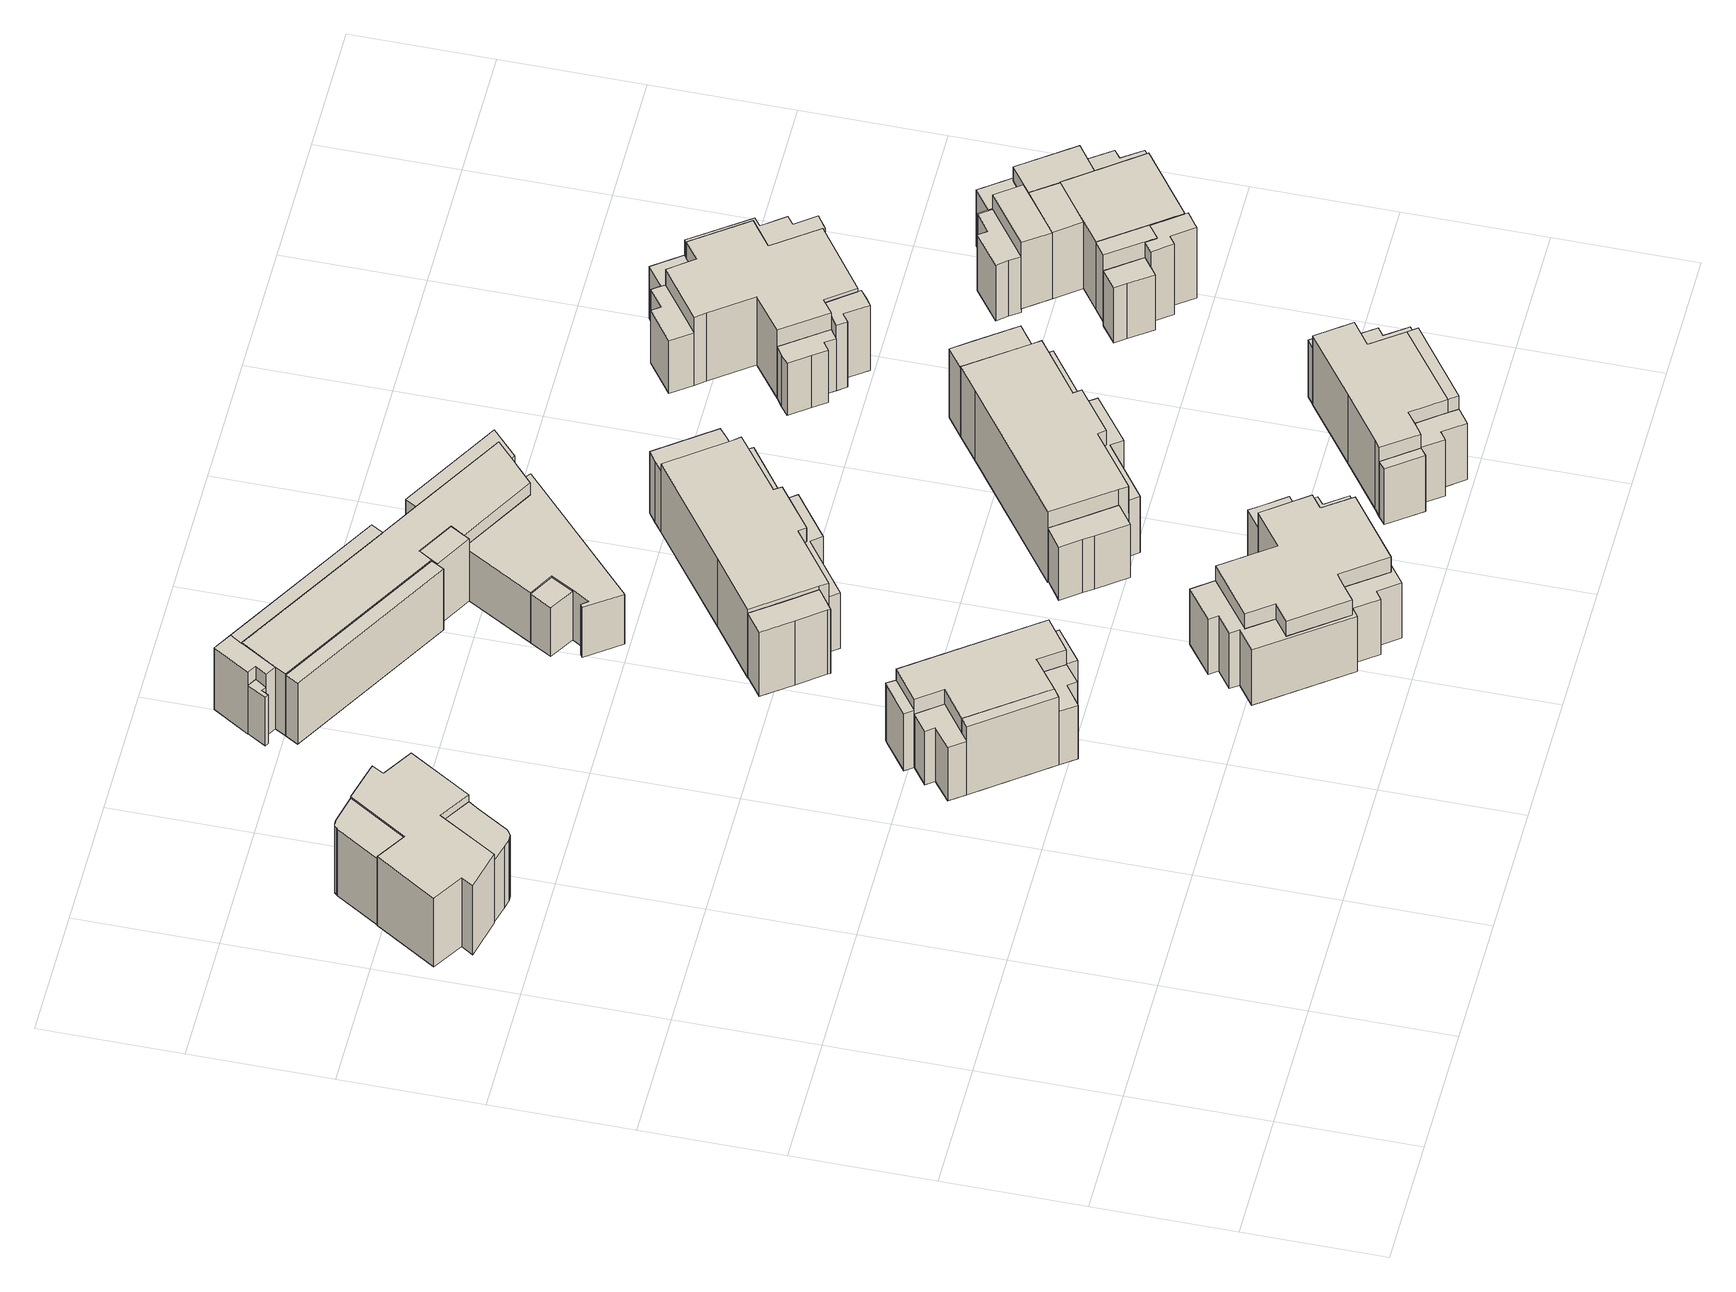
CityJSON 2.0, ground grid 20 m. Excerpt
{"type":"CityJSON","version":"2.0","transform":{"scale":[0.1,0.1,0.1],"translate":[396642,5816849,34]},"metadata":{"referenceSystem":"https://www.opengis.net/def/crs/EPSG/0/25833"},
"CityObjects":{
"building1":{"type":"Building","attributes":{"Gemeindeschluessel":"11000002","function":"31001_1010"},"address":[{"country":"Germany","locality":"Berlin","thoroughfareNumber":"32C","thoroughfareName":"Alt-Stralau"}],"children":["building1-1","building1-2","building1-3"]},
"building1-1":{"type":"BuildingPart","attributes":{"BezugspunktDach":"2200","measuredHeight":13.03,"storeysAboveGround":4},"parents":["building1"],"geometry":[{"type":"MultiSurface","lod":"1","boundaries":[[[0,1,2,3,4,5,6,7,8,9,10,11]],[[12,13,14,15,16,17,18,19,20,21,22,23]],[[12,23,11,10]],[[24,25,26,10,9]],[[13,12,27,28,29]],[[14,13,30,28,31,32,24,9,8]],[[15,14,8,7]],[[16,15,7,6]],[[17,16,6,5]],[[18,17,5,4]],[[33,34,4,3]],[[19,18,35,36]],[[37,33,36,38,20,19,3,2]],[[21,20,2,1]],[[22,21,1,0]],[[23,22,0,11]],[[29,28,27,26,25,24]],[[24,32,31,28,30]],[[36,35,34,33]],[[38,36,33,37]]]}]},
"building1-2":{"type":"BuildingPart","attributes":{"BezugspunktDach":"2200","measuredHeight":12.73,"storeysAboveGround":4},"parents":["building1"],"geometry":[{"type":"MultiSurface","lod":"1","boundaries":[[[24,32,39,40,41,42,43,44,25]],[[45,46,47,48,49,50,31,28,27]],[[45,27,25,44]],[[46,45,44,43]],[[47,46,43,42]],[[48,47,42,41]],[[49,48,41,40]],[[50,49,40,39]],[[31,50,39,32]],[[31,32,24,28]],[[26,27,28,24,25]]]}]},
"building1-3":{"type":"BuildingPart","attributes":{"BezugspunktDach":"2200","measuredHeight":11.68,"storeysAboveGround":4},"parents":["building1"],"geometry":[{"type":"MultiSurface","lod":"1","boundaries":[[[51,52,53,54,55,56,57,58,34,33,37]],[[36,35,59,60,61,62,63,64,65,66,38]],[[59,35,34,58]],[[60,59,58,57]],[[61,60,57,56]],[[62,61,56,55]],[[63,62,55,54]],[[64,63,54,53]],[[65,64,53,52]],[[66,65,52,51]],[[38,66,51,37]],[[36,38,67,37,33,68]],[[36,33,34,35]]]}]},
"building2":{"type":"Building","attributes":{"Gemeindeschluessel":"11000002","function":"31001_1010"},"address":[{"country":"Germany","locality":"Berlin","thoroughfareNumber":"49","thoroughfareName":"Tunnelstraße"}],"children":["building2-1","building2-2","building2-3","building2-4","building2-5","building2-6"]},
"building2-1":{"type":"BuildingPart","attributes":{"BezugspunktDach":"2200","measuredHeight":12.92,"storeysAboveGround":4},"parents":["building2"],"geometry":[{"type":"MultiSurface","lod":"1","boundaries":[[[69,70,71,72,73,74,75,76]],[[77,78,79,80,81,82,83,84]],[[85,86,76,75]],[[87,85,75,74]],[[88,89,90,74,73]],[[80,79,73,72]],[[91,92,72,71]],[[93,94,71,70]],[[95,93,70,69]],[[82,93,82,83]],[[69,83,84,83,69,76]],[[77,84,86,85]],[[78,77,85,87]],[[79,78,90,89,88]],[[81,80,92,91]],[[82,81,94,93]],[[83,82,93,95]]]}]},
"building2-2":{"type":"BuildingPart","attributes":{"BezugspunktDach":"2200","measuredHeight":10.8,"storeysAboveGround":4},"parents":["building2"],"geometry":[{"type":"Solid","lod":"1","boundaries":[[[[89,88,96,97,98]],[[99,100,79,78,101]],[[99,101,98,97]],[[100,99,97,96]],[[79,100,96,88]],[[101,78,89,98]],[[78,79,88,89]]]]}]},
"building2-3":{"type":"BuildingPart","attributes":{"BezugspunktDach":"2200","measuredHeight":10.66,"storeysAboveGround":4},"parents":["building2"],"geometry":[{"type":"MultiSurface","lod":"1","boundaries":[[[102,103,92,91]],[[104,105,106,107]],[[104,107,108,81,80]],[[105,104,92,103]],[[106,105,103,102]],[[107,106,102,91]],[[80,81,108,91,92]]]}]},
"building2-4":{"type":"BuildingPart","attributes":{"BezugspunktDach":"2200","measuredHeight":12.85,"storeysAboveGround":4},"parents":["building2"],"geometry":[{"type":"MultiSurface","lod":"1","boundaries":[[[109,69,76,110]],[[84,83,111,112]],[[84,86,113,112,110,76]],[[114,95,69,109]],[[112,111,109,110]],[[112,113,86,84,115]],[[83,84,116,76,69]],[[117,111,83,95,114]]]}]},
"building2-5":{"type":"BuildingPart","attributes":{"BezugspunktDach":"2200","measuredHeight":10.18,"storeysAboveGround":4},"parents":["building2"],"geometry":[{"type":"Solid","lod":"1","boundaries":[[[[113,86,85,87,118,119,120]],[[121,122,78,77,84,112,123]],[[121,123,120,119]],[[122,121,119,118]],[[78,122,118,87]],[[123,112,113,120]],[[77,78,87,85]],[[84,77,85,86]],[[112,84,86,113]]]]}]},
"building2-6":{"type":"BuildingPart","attributes":{"BezugspunktDach":"2200","measuredHeight":10.18,"storeysAboveGround":4},"parents":["building2"],"geometry":[{"type":"MultiSurface","lod":"1","boundaries":[[[124,125,126,94,93,95,114]],[[83,82,81,127,128,129,111]],[[127,81,94,126]],[[128,127,126,125]],[[129,128,125,124]],[[111,129,124,114]],[[83,111,114,95]],[[82,83,95,93]],[[82,130,93,94,81]]]}]},
"building3":{"type":"Building","attributes":{"Gemeindeschluessel":"11000002","function":"31001_1010"},"address":[{"country":"Germany","locality":"Berlin","thoroughfareNumber":"48","thoroughfareName":"Tunnelstraße"}],"children":["building3-1","building3-2"]},
"building3-1":{"type":"BuildingPart","attributes":{"BezugspunktDach":"2200","measuredHeight":13.26,"storeysAboveGround":4},"parents":["building3"],"geometry":[{"type":"MultiSurface","lod":"1","boundaries":[[[131,132,133,134,135,136,137,138,139,140,141,142,143]],[[144,145,146,147,148,149,150,151,152,153,154,155,156]],[[157,158,156,143,142]],[[145,159,157,144,142,141]],[[160,159,141,140]],[[147,146,140,139]],[[148,147,139,138]],[[161,162,148,138,137]],[[150,163,161,137,136]],[[151,164,163,150,136,135]],[[165,164,151,135,134]],[[166,165,134,133]],[[154,167,166,133,132]],[[168,167,132,131]],[[158,168,131,143]],[[169,144,156,158,157]],[[144,157,159,145]],[[146,145,159,160]],[[149,148,162,161]],[[149,170,161,163,150]],[[150,163,164,151]],[[171,152,151,164,165]],[[153,152,165,166]],[[153,166,167,154]],[[155,154,167,168]],[[156,155,168,158]]]}]},
"building3-2":{"type":"BuildingPart","attributes":{"BezugspunktDach":"2200","measuredHeight":10.54,"storeysAboveGround":4},"parents":["building3"],"geometry":[{"type":"MultiSurface","lod":"1","boundaries":[[[172,173,174,175,176,177,178,179,180,181,182,183,162,161,163,164,165,166,167,168,158,157,159,160,184,185,186,187,188,189]],[[190,191,192,193,194,195,196,197,198,199,200,201,202,203,204,205,206,207,208,209,210,211,212,213,214,215,216,217,218,219]],[[190,219,189,188]],[[191,190,188,187]],[[192,191,187,186]],[[193,192,186,185]],[[194,193,185,184]],[[195,194,184,160]],[[196,195,220,146,145,159]],[[197,196,145,144]],[[198,197,144,156,221]],[[199,198,158,156,155]],[[200,199,155,154]],[[201,200,154,153,166]],[[202,201,153,152]],[[203,202,152,151,164]],[[204,203,151,150,163]],[[205,204,163,150,149]],[[206,205,161,149,148]],[[207,206,162,183]],[[208,207,183,182]],[[209,208,182,181]],[[210,209,181,180]],[[211,210,180,179]],[[212,211,179,178]],[[213,212,178,177]],[[214,213,177,176]],[[215,214,176,175]],[[216,215,175,174]],[[217,216,174,173]],[[218,217,173,172]],[[219,218,172,189]],[[160,159,145,146,220]],[[144,145,222,159,157]],[[221,156,144,157,158]],[[155,156,158,168]],[[154,155,168,167]],[[167,166,153,154]],[[152,153,166,165]],[[223,165,164,151,152]],[[224,164,163,150,151]],[[149,150,163,161]],[[148,149,161,162]]]}]},
"building4":{"type":"Building","attributes":{"Gemeindeschluessel":"11000002","function":"31001_3060"},"address":[{"country":"Germany","locality":"Berlin","thoroughfareNumber":"32B","thoroughfareName":"Alt-Stralau"}],"children":["building4-1","building4-2","building4-3","building4-4","building4-5","building4-6","building4-7","building4-8"]},
"building4-1":{"type":"BuildingPart","attributes":{"BezugspunktDach":"2200","measuredHeight":9.21,"storeysAboveGround":4},"parents":["building4"],"geometry":[{"type":"MultiSurface","lod":"1","boundaries":[[[225,226,227,228]],[[229,230,231,232]],[[229,232,228,227]],[[232,231,225,228]],[[233,230,229,227,226]],[[230,226,225,231]]]}]},
"building4-2":{"type":"BuildingPart","attributes":{"BezugspunktDach":"2200","measuredHeight":11.61,"storeysAboveGround":4},"parents":["building4"],"geometry":[{"type":"MultiSurface","lod":"1","boundaries":[[[234,235,236,237,238,239]],[[240,241,242,243,244,245]],[[240,245,239,238]],[[241,240,238,237]],[[242,241,237,236]],[[243,242,236,235]],[[243,235,243,244]],[[244,243,235,234,246]],[[245,244,234,239]]]}]},
"building4-3":{"type":"BuildingPart","attributes":{"BezugspunktDach":"2200","measuredHeight":11.56,"storeysAboveGround":4},"parents":["building4"],"geometry":[{"type":"Solid","lod":"1","boundaries":[[[[247,248,249,250,251]],[[252,253,254,255,256]],[[252,256,251,250]],[[254,253,249,248]],[[255,254,248,247]],[[256,255,247,251]],[[253,252,250,249]]]]}]},
"building4-4":{"type":"BuildingPart","attributes":{"BezugspunktDach":"2200","measuredHeight":11.71,"storeysAboveGround":4},"parents":["building4"],"geometry":[{"type":"Solid","lod":"1","boundaries":[[[[257,258,259,260]],[[261,262,263,264]],[[262,261,259,258]],[[263,262,258,257]],[[261,264,260,259]],[[264,263,257,260]]]]}]},
"building4-5":{"type":"BuildingPart","attributes":{"BezugspunktDach":"2200","measuredHeight":11.71,"storeysAboveGround":4},"parents":["building4"],"geometry":[{"type":"MultiSurface","lod":"1","boundaries":[[[265,266,267,260,259,268,269]],[[270,261,264,271,272,273,274]],[[270,274,269,268]],[[261,270,268,259]],[[272,271,267,266]],[[275,276,266,265]],[[273,272,277,278]],[[279,275,265,269]],[[274,273,278,280]],[[264,261,259,260]],[[271,264,260,267]],[[278,277,276,275]],[[280,278,275,279]]]}]},
"building4-6":{"type":"BuildingPart","attributes":{"BezugspunktDach":"2200","measuredHeight":9.54,"storeysAboveGround":4},"parents":["building4"],"geometry":[{"type":"MultiSurface","lod":"1","boundaries":[[[281,282,283,284,285,286,287,288,289,290,291,292]],[[293,294,231,230,229,295,296,297,298,299,300,301]],[[293,301,292,291]],[[294,293,291,290]],[[231,294,290,289]],[[230,231,225,289,288],[231,230,226,225]],[[227,226,288,287]],[[295,229,287,286]],[[296,295,286,285]],[[298,297,284,297,298,283]],[[299,298,283,282]],[[300,299,282,281]],[[301,300,281,292]],[[226,230,231,225]],[[229,230,226,227]],[[297,296,285,284]]]}]},
"building4-7":{"type":"BuildingPart","attributes":{"BezugspunktDach":"2200","measuredHeight":11.86,"storeysAboveGround":4},"parents":["building4"],"geometry":[{"type":"MultiSurface","lod":"1","boundaries":[[[302,303,304,305,306,307,308,309,310,311,312,313,314]],[[271,264,263,245,244,243,298,297,296,315,316,253,252]],[[271,252,314,313]],[[264,271,264,260,267,313,312]],[[257,260,312,311]],[[245,263,311,310]],[[234,239,310,309]],[[235,234,309,308]],[[298,243,308,307]],[[297,284,283,307,306]],[[285,284,306,305]],[[315,296,305,304]],[[316,315,304,303]],[[253,316,303,302]],[[250,249,302,314]],[[267,260,264,271]],[[263,264,260,257]],[[317,244,245,318,239,234]],[[243,244,234,235]],[[298,283,284,297]],[[296,297,319,284,285]],[[252,253,249,250]]]}]},
"building4-8":{"type":"BuildingPart","attributes":{"BezugspunktDach":"2200","measuredHeight":9.2,"storeysAboveGround":4},"parents":["building4"],"geometry":[{"type":"MultiSurface","lod":"1","boundaries":[[[320,321,276,275,279,322]],[[280,278,277,323,324,325]],[[280,325,322,279]],[[323,277,276,321]],[[324,323,321,320]],[[325,324,320,322]],[[278,280,326,279,275]],[[278,327,275,276,277]]]}]},
"building5":{"type":"Building","attributes":{"Gemeindeschluessel":"11000002","function":"31001_1010"},"address":[{"country":"Germany","locality":"Berlin","thoroughfareNumber":"49A, 49B","thoroughfareName":"Tunnelstraße"}],"children":["building5-1","building5-2","building5-3","building5-4"]},
"building5-1":{"type":"BuildingPart","attributes":{"BezugspunktDach":"2200","measuredHeight":13.1,"storeysAboveGround":4},"parents":["building5"],"geometry":[{"type":"MultiSurface","lod":"1","boundaries":[[[328,329,330,331,332,333,334,335,336,337,338]],[[339,340,341,342,343,344,345,346,347,348,349]],[[339,349,338,337]],[[340,339,337,336]],[[350,351,336,335]],[[342,341,335,334]],[[352,353,354,334,333]],[[355,352,333,332]],[[345,356,355,344,332,331]],[[357,356,358,331,330]],[[359,357,360,330,329]],[[348,347,329,328]],[[361,362,363,328,338]],[[364,365,366,349,348,367,364,368]],[[341,340,351,350]],[[369,343,342,354,353,352]],[[344,343,352,355]],[[344,355,356,345]],[[346,345,358,356,357]],[[347,346,360,357,359]],[[366,365,364,362,361]],[[368,364,367,363,362]]]}]},
"building5-2":{"type":"BuildingPart","attributes":{"BezugspunktDach":"2200","measuredHeight":13.24,"storeysAboveGround":4},"parents":["building5"],"geometry":[{"type":"Solid","lod":"1","boundaries":[[[[350,370,371,372,373,351]],[[374,375,376,377,341,340]],[[374,340,351,373]],[[375,374,373,372]],[[376,375,372,371]],[[377,376,371,370]],[[341,377,370,350]],[[340,341,350,351]]]]}]},
"building5-3":{"type":"BuildingPart","attributes":{"BezugspunktDach":"2200","measuredHeight":10.56,"storeysAboveGround":4},"parents":["building5"],"geometry":[{"type":"MultiSurface","lod":"1","boundaries":[[[378,379,380,381,382,383,353,352,355,356,357,359]],[[346,345,344,343,342,384,385,386,387,388,389,347]],[[345,346,345,356]],[[345,390,345,344]],[[343,344,343,352]],[[343,391,343,342]],[[384,342,353,383]],[[385,384,383,382]],[[386,385,382,381]],[[387,386,381,380]],[[388,387,380,379]],[[389,388,379,378]],[[347,389,378,359]],[[346,347,359,357]],[[357,356,345,346]],[[344,345,390,356,355]],[[355,352,343,344]],[[342,343,391,352,353]]]}]},
"building5-4":{"type":"BuildingPart","attributes":{"BezugspunktDach":"2200","measuredHeight":14.29,"storeysAboveGround":4},"parents":["building5"],"geometry":[{"type":"MultiSurface","lod":"1","boundaries":[[[392,393,394,363,362,361,395]],[[365,364,367,396,397,398,399]],[[365,399,395,361]],[[396,367,363,394]],[[397,396,394,393]],[[398,397,393,392]],[[399,398,392,395]],[[364,365,400,361,362]],[[367,364,362,363]]]}]},
"building6":{"type":"Building","attributes":{"Gemeindeschluessel":"11000002","BezugspunktDach":"2200","function":"51009_1610","measuredHeight":11.78,"storeysAboveGround":0},"address":[{"country":"Germany","locality":"Berlin"}],"geometry":[{"type":"Solid","lod":"1","boundaries":[[[[401,305,304,303,302,402]],[[253,316,315,296,295,254]],[[253,254,402,302]],[[316,253,302,303]],[[315,316,303,304]],[[296,315,304,305]],[[295,296,305,401]],[[254,295,401,402]]]]}]},
"building7":{"type":"Building","attributes":{"Gemeindeschluessel":"11000002","function":"31001_1010"},"address":[{"country":"Germany","locality":"Berlin","thoroughfareNumber":"48A, 48B","thoroughfareName":"Tunnelstraße"}],"children":["building7-1","building7-2","building7-3","building7-4"]},
"building7-1":{"type":"BuildingPart","attributes":{"BezugspunktDach":"2200","measuredHeight":13.34,"storeysAboveGround":4},"parents":["building7"],"geometry":[{"type":"MultiSurface","lod":"1","boundaries":[[[403,404,405,406,407,408,409,410,411,412,413]],[[414,415,416,417,418,419,420,421,422,423,424]],[[414,424,413,412]],[[415,414,412,411]],[[425,426,411,410]],[[417,416,410,409]],[[427,428,429,417,409,408]],[[430,431,428,408,407]],[[420,432,431,419,407,406]],[[433,432,406,405]],[[434,435,433,421,405,404]],[[423,422,404,403]],[[424,423,436,437,438,439,440,441,403,413]],[[442,416,415,426,425]],[[418,417,429,428,427]],[[419,418,443,428,431,430]],[[419,431,432,420]],[[421,420,432,433]],[[422,421,433,435,434]],[[439,438,437,440]],[[441,440,437,436]]]}]},
"building7-2":{"type":"BuildingPart","attributes":{"BezugspunktDach":"2200","measuredHeight":13.11,"storeysAboveGround":4},"parents":["building7"],"geometry":[{"type":"Solid","lod":"1","boundaries":[[[[425,444,445,446,426]],[[447,448,449,416,415]],[[447,415,426,446]],[[448,447,446,445]],[[449,448,445,444]],[[416,449,444,425]],[[415,416,425,426]]]]}]},
"building7-3":{"type":"BuildingPart","attributes":{"BezugspunktDach":"2200","measuredHeight":11.69,"storeysAboveGround":4},"parents":["building7"],"geometry":[{"type":"Solid","lod":"1","boundaries":[[[[450,451,452,441,440,439,453,454]],[[455,438,437,436,456,457,458,459]],[[455,459,454,453]],[[438,455,453,439]],[[456,436,441,452]],[[457,456,452,451]],[[458,457,451,450]],[[459,458,450,454]],[[437,438,439,440]],[[436,437,440,441]]]]}]},
"building7-4":{"type":"BuildingPart","attributes":{"BezugspunktDach":"2200","measuredHeight":10.67,"storeysAboveGround":4},"parents":["building7"],"geometry":[{"type":"MultiSurface","lod":"1","boundaries":[[[460,461,462,463,464,465,429,428,431,432,433,435]],[[421,420,419,418,417,466,467,468,469,470,471,422]],[[422,435,422,421]],[[419,420,419,431]],[[418,419,431,419,418,472]],[[417,418,428,418,417,429]],[[466,417,429,465]],[[467,466,465,464]],[[468,467,464,463]],[[469,468,463,462]],[[470,469,462,461]],[[471,470,461,460]],[[422,471,460,435]],[[421,422,435,433]],[[420,421,433,432]],[[473,432,431,419,420]],[[472,418,419,431,428]]]}]},
"building8":{"type":"Building","attributes":{"Gemeindeschluessel":"11000002","function":"31001_1010"},"address":[{"country":"Germany","locality":"Berlin","thoroughfareNumber":"47","thoroughfareName":"Tunnelstraße"}],"children":["building8-1","building8-2","building8-3","building8-4","building8-5","building8-6"]},
"building8-1":{"type":"BuildingPart","attributes":{"BezugspunktDach":"2200","measuredHeight":13.15,"storeysAboveGround":4},"parents":["building8"],"geometry":[{"type":"MultiSurface","lod":"1","boundaries":[[[474,475,476,477,478,479,480,481,482,483,484]],[[485,486,487,488,489,490,491,492,493,494,495]],[[485,495,484,483]],[[486,485,483,482]],[[487,486,482,481]],[[496,497,481,480]],[[488,487,498,499]],[[500,501,480,479]],[[502,500,503,479,478]],[[478,490,478,477]],[[492,504,505,477,476]],[[506,507,504,508,476,475]],[[509,510,507,493,475,474]],[[511,512,474,484]],[[499,498,497,496]],[[489,488,501,500]],[[490,489,503,500,502]],[[513,491,490,478,477]],[[491,514,505,504,492]],[[493,492,508,504,507,506]],[[494,493,507,510,509]],[[495,494,512,511]]]}]},
"building8-2":{"type":"BuildingPart","attributes":{"BezugspunktDach":"2200","measuredHeight":13.15,"storeysAboveGround":4},"parents":["building8"],"geometry":[{"type":"MultiSurface","lod":"1","boundaries":[[[515,516,478,477]],[[490,517,518,491]],[[491,477,491,490]],[[519,520,502,490,478,516]],[[518,517,516,515]],[[521,505,522,518,515,477]],[[490,491,477,478]],[[517,490,502,520,519]],[[491,518,522,505,521]]]}]},
"building8-3":{"type":"BuildingPart","attributes":{"BezugspunktDach":"2200","measuredHeight":10.72,"storeysAboveGround":4},"parents":["building8"],"geometry":[{"type":"MultiSurface","lod":"1","boundaries":[[[523,524,525,522,505,504,507,510]],[[493,492,491,518,526,527,528,494]],[[492,493,492,504]],[[526,518,522,525]],[[527,526,525,524]],[[528,527,524,523]],[[494,528,523,510]],[[493,494,529,510,507,530]],[[531,507,504,492,493]],[[491,492,504,505]],[[491,505,522,518]]]}]},
"building8-4":{"type":"BuildingPart","attributes":{"BezugspunktDach":"2200","measuredHeight":10.72,"storeysAboveGround":4},"parents":["building8"],"geometry":[{"type":"MultiSurface","lod":"1","boundaries":[[[502,520,532,533,534,501,500]],[[488,535,536,537,517,490,489]],[[488,489,500,489,488,501]],[[535,488,501,534]],[[536,535,534,533]],[[537,536,533,532]],[[517,537,532,520]],[[489,490,538,490,489,500]],[[490,517,520,502]],[[502,500,489,490,538]]]}]},
"building8-5":{"type":"BuildingPart","attributes":{"BezugspunktDach":"2200","measuredHeight":10.79,"storeysAboveGround":4},"parents":["building8"],"geometry":[{"type":"MultiSurface","lod":"1","boundaries":[[[496,539,540,497]],[[541,542,499,498]],[[541,498,497,540]],[[542,541,540,539]],[[499,542,539,496]],[[498,499,543,496,497]]]}]},
"building8-6":{"type":"BuildingPart","attributes":{"BezugspunktDach":"2200","measuredHeight":10.61,"storeysAboveGround":4},"parents":["building8"],"geometry":[{"type":"Solid","lod":"1","boundaries":[[[[544,512,511,545]],[[495,494,546,547]],[[495,547,545,511]],[[495,511,495,494]],[[546,494,512,544]],[[547,546,544,545]],[[494,495,511,512]]]]}]},
"building9":{"type":"Building","attributes":{"Gemeindeschluessel":"11000002","function":"31001_1010"},"address":[{"country":"Germany","locality":"Berlin","thoroughfareNumber":"49C","thoroughfareName":"Tunnelstraße"}],"children":["building9-1","building9-2","building9-3","building9-4","building9-5","building9-6","building9-7"]},
"building9-1":{"type":"BuildingPart","attributes":{"BezugspunktDach":"2200","measuredHeight":12.98,"storeysAboveGround":4},"parents":["building9"],"geometry":[{"type":"MultiSurface","lod":"1","boundaries":[[[548,549,550,551,552,553,554,555,556,557,558,559,560]],[[561,562,563,564,565,566,567,568,569,570,571,572,573]],[[561,574,575,573,560,559]],[[562,576,577,559,558]],[[563,578,576,558,557]],[[579,580,557,556]],[[565,581,579,582,556,555]],[[583,581,584,555,554]],[[585,586,554,553]],[[568,587,588,589,553,552]],[[590,591,592,591,587,552,551]],[[570,593,594,569,551,550]],[[571,570,550,549]],[[572,571,549,548]],[[573,572,548,560]],[[573,575,574,561]],[[561,577,576,562]],[[562,576,578,563]],[[595,564,563,580,579]],[[564,582,579,581,565]],[[566,565,584,581,583]],[[567,566,586,585]],[[567,589,588,587,568]],[[569,592,591,590]],[[568,587,591,592]],[[569,594,593,570]]]}]},
"building9-2":{"type":"BuildingPart","attributes":{"BezugspunktDach":"2200","measuredHeight":10.15,"storeysAboveGround":4},"parents":["building9"],"geometry":[{"type":"Solid","lod":"1","boundaries":[[[[596,597,598,599,600,594,593,601,602]],[[603,570,569,604,605,606,607,608,609]],[[603,609,602,601]],[[570,603,601,593]],[[606,605,599,598]],[[607,606,598,597]],[[608,607,597,596]],[[609,608,596,602]],[[569,570,593,594]],[[604,569,594,600]],[[604,600,599,605]]]]}]},
"building9-3":{"type":"BuildingPart","attributes":{"BezugspunktDach":"2200","measuredHeight":9.94,"storeysAboveGround":4},"parents":["building9"],"geometry":[{"type":"MultiSurface","lod":"1","boundaries":[[[575,574,610,611,612,613,614]],[[615,616,617,618,561,573,619]],[[615,619,614,613]],[[616,615,613,612]],[[617,616,612,611]],[[618,617,611,610]],[[561,577,620,610,574]],[[619,573,575,614]],[[618,620,577,561]],[[573,561,574,575]]]}]},
"building9-4":{"type":"BuildingPart","attributes":{"BezugspunktDach":"2200","measuredHeight":3.5,"storeysAboveGround":4},"parents":["building9"],"geometry":[{"type":"MultiSurface","lod":"1","boundaries":[[[621,622,623,586,585]],[[566,624,625,626,567]],[[625,624,623,622]],[[626,625,622,621]],[[566,567,627,585,586]],[[624,566,586,623]],[[567,626,621,585]]]}]},
"building9-5":{"type":"BuildingPart","attributes":{"BezugspunktDach":"2200","measuredHeight":12.75,"storeysAboveGround":4},"parents":["building9"],"geometry":[{"type":"MultiSurface","lod":"1","boundaries":[[[579,581,583,628,629,630,631,632,633,634,580]],[[635,636,637,638,639,640,624,566,565,564,563]],[[635,641,578,563,580,634]],[[636,635,634,633]],[[637,636,633,632]],[[638,637,632,631]],[[639,638,631,630]],[[640,639,630,629]],[[624,640,629,628]],[[642,586,623,624,628,583]],[[566,583,566,565]],[[564,565,564,579]],[[564,579,564,563]],[[563,578,641,635]],[[566,624,623,586,642]],[[565,566,583,581]],[[581,579,564,565]],[[563,564,579,580,643]]]}]},
"building9-6":{"type":"BuildingPart","attributes":{"BezugspunktDach":"2200","measuredHeight":9.9,"storeysAboveGround":4},"parents":["building9"],"geometry":[{"type":"MultiSurface","lod":"1","boundaries":[[[577,576,578,641,644,620]],[[645,635,563,562,561,618]],[[645,618,620,644]],[[635,645,644,641]],[[562,576,562,561]],[[563,635,641,578,646]],[[562,563,578,576]],[[561,562,576,577,647]],[[618,561,577,620,648]]]}]},
"building9-7":{"type":"BuildingPart","attributes":{"BezugspunktDach":"2200","measuredHeight":13.15,"storeysAboveGround":4},"parents":["building9"],"geometry":[{"type":"MultiSurface","lod":"1","boundaries":[[[649,650,651,652,653,588,587,591,590,654]],[[569,592,568,567,626,655,656,657,658,605]],[[569,590,569,592]],[[568,592,591,592,568,587]],[[659,621,585,588,653]],[[655,626,653,652]],[[656,655,652,651]],[[657,656,651,650]],[[658,657,650,649]],[[605,658,649,654]],[[569,605,654,590]],[[592,569,590,591]],[[567,568,587,588]],[[626,567,585,621,659]]]}]},
"building10":{"type":"Building","attributes":{"Gemeindeschluessel":"11000002","function":"31001_1010"},"address":[{"country":"Germany","locality":"Berlin","thoroughfareNumber":"48C","thoroughfareName":"Tunnelstraße"}],"children":["building10-1","building10-2","building10-3","building10-4","building10-5","building10-6","building10-7","building10-8","building10-9","building10-10","building10-11"]},
"building10-1":{"type":"BuildingPart","attributes":{"BezugspunktDach":"2200","measuredHeight":12.74,"storeysAboveGround":4},"parents":["building10"],"geometry":[{"type":"MultiSurface","lod":"1","boundaries":[[[660,661,662,663]],[[664,665,666,667]],[[668,669,670,671,672,667,663,662]],[[673,674,675,669,662,661]],[[676,677,665,661,660]],[[678,679,660,680,681]],[[664,672,671,670,669,668]],[[664,669,675,682]],[[665,682,674,673]],[[683,666,665,677,676]],[[667,681,680,663]],[[666,684,679,678,681]]]}]},
"building10-2":{"type":"BuildingPart","attributes":{"BezugspunktDach":"2200","measuredHeight":12.68,"storeysAboveGround":4},"parents":["building10"],"geometry":[{"type":"MultiSurface","lod":"1","boundaries":[[[675,685,686,687]],[[688,689,682,690]],[[688,691,692,693,694,687,686]],[[695,691,686,685]],[[674,696,697,689,685,675]],[[698,690,694,693,699]],[[699,692,691,688]],[[689,688,691,695]],[[682,700,696,674]],[[689,697,696,700]],[[675,669,664,682]],[[664,669,687,690]]]}]},
"building10-3":{"type":"BuildingPart","attributes":{"BezugspunktDach":"2200","measuredHeight":12.57,"storeysAboveGround":4},"parents":["building10"],"geometry":[{"type":"MultiSurface","lod":"1","boundaries":[[[701,693,702,703]],[[704,699,705,706]],[[707,708,703,702]],[[706,705,701,703]],[[704,706,708,707]],[[704,709,692,699]],[[698,699,693,694,690]],[[690,694,701,705]]]}]},
"building10-4":{"type":"BuildingPart","attributes":{"BezugspunktDach":"2200","measuredHeight":12.74,"storeysAboveGround":4},"parents":["building10"],"geometry":[{"type":"MultiSurface","lod":"1","boundaries":[[[710,680,663,711]],[[667,681,712,713]],[[667,713,711,663]],[[712,714,678,680,710]],[[713,715,716,717,718,714,710,711]],[[681,667,663,680]],[[681,678,714,712]],[[712,714,718,719]],[[719,717,716,715,713]]]}]},
"building10-5":{"type":"BuildingPart","attributes":{"BezugspunktDach":"2200","measuredHeight":12.73,"storeysAboveGround":4},"parents":["building10"],"geometry":[{"type":"Solid","lod":"1","boundaries":[[[[670,669,687,720]],[[690,664,671,705]],[[690,705,720,687],[690,694,701,705]],[[664,669,687,669]],[[705,671,670,720]],[[694,690,705,701]],[[690,687,669,664]],[[671,664,669,670]]]]}]},
"building10-6":{"type":"BuildingPart","attributes":{"BezugspunktDach":"2200","measuredHeight":13.61,"storeysAboveGround":4},"parents":["building10"],"geometry":[{"type":"MultiSurface","lod":"1","boundaries":[[[673,721,722,723,724,725,726,727,728,697,696,674]],[[729,730,731,732,733,734,735,736,737,738,739,740]],[[729,740,682,700]],[[730,729,696,700,689,697]],[[741,695,730,697,728]],[[732,731,728,727]],[[733,732,727,726]],[[734,733,726,725]],[[735,734,725,724]],[[736,735,724,723]],[[737,736,723,722]],[[738,737,722,721]],[[739,677,742,721,673]],[[740,739,673,665,682,674]],[[700,682,674,696]],[[697,689,700,696]],[[743,731,730,695,741]],[[742,677,739,738]],[[674,682,665,673]]]}]},
"building10-7":{"type":"BuildingPart","attributes":{"BezugspunktDach":"2200","measuredHeight":10.69,"storeysAboveGround":4},"parents":["building10"],"geometry":[{"type":"MultiSurface","lod":"1","boundaries":[[[692,691,695,741,744,745,746]],[[747,748,731,730,749,750,751]],[[747,751,746,745]],[[748,747,745,744]],[[731,748,744,741]],[[749,730,689,688]],[[750,749,752,688,699,692]],[[753,707,754,750,692,699,704,709,746]],[[741,695,730,731]],[[688,689,695,691]],[[691,692,699,688,752]],[[709,704,699,692]],[[754,707,755,747]]]}]},
"building10-8":{"type":"BuildingPart","attributes":{"BezugspunktDach":"2200","measuredHeight":13.35,"storeysAboveGround":4},"parents":["building10"],"geometry":[{"type":"MultiSurface","lod":"1","boundaries":[[[756,757,758,759,760,679,678,714,718,761]],[[762,763,764,765,766,767,768,769,770,771]],[[762,771,761,718],[762,716,772,771]],[[763,762,719,712]],[[764,763,712,681]],[[765,764,681,666]],[[773,676,679,760]],[[767,766,760,759]],[[768,767,759,758]],[[769,768,758,757]],[[770,769,757,756]],[[771,770,756,761]],[[716,762,771,772]],[[712,719,718,714]],[[681,712,714,678,774]],[[666,681,678,679]],[[766,765,676,773]]]}]},
"building10-9":{"type":"BuildingPart","attributes":{"BezugspunktDach":"2200","measuredHeight":10.54,"storeysAboveGround":4},"parents":["building10"],"geometry":[{"type":"MultiSurface","lod":"1","boundaries":[[[775,708,707,753,776,777,778]],[[779,780,751,754,781,782,783]],[[779,783,778,777]],[[780,779,777,776]],[[751,780,776,753]],[[781,754,784,704,706]],[[782,781,708,775]],[[783,782,775,778]],[[754,751,753,707,704]],[[706,704,784,707,708,785]]]}]},
"building10-10":{"type":"BuildingPart","attributes":{"BezugspunktDach":"2200","measuredHeight":3.5,"storeysAboveGround":4},"parents":["building10"],"geometry":[{"type":"MultiSurface","lod":"1","boundaries":[[[773,786,742,677,676]],[[739,738,787,766,765]],[[739,765,666,665]],[[787,738,742,786]],[[766,787,786,773]],[[665,666,788,676,677]],[[738,739,677,742,789]],[[765,766,773,676]]]}]},
"building10-11":{"type":"BuildingPart","attributes":{"BezugspunktDach":"2200","measuredHeight":10.49,"storeysAboveGround":4},"parents":["building10"],"geometry":[{"type":"MultiSurface","lod":"1","boundaries":[[[790,791,772,716,715,792]],[[793,762,771,794,795,796]],[[793,796,792,715]],[[762,793,713,719,716]],[[794,771,772,791]],[[795,794,791,790]],[[796,795,790,792]],[[715,716,719,713]],[[771,762,797,716,772]]]}]}
},
"vertices":[
[53,1091,147],[42,1074,147],[103,1059,147],[154,1143,147],[198,1115,147],[253,1204,147],[210,1231,147],[220,1248,147],[161,1263,147],[108,1179,147],[65,1206,147],[10,1118,147],[65,1206,16],[108,1179,16],[161,1263,16],[220,1248,16],[210,1231,16],[253,1204,16],[198,1115,16],[154,1143,16],[103,1059,16],[42,1074,16],[53,1091,16],[10,1118,16],[108,1179,144],[65,1206,144],[65,1206,49],[65,1206,17],[108,1179,17],[108,1179,45],[108,1179,49],[161,1263,17],[161,1263,144],[154,1143,134],[198,1115,134],[198,1115,18],[154,1143,18],[103,1059,134],[103,1059,18],
[118,1273,144],[115,1273,144],[111,1273,144],[108,1272,144],[105,1269,144],[103,1267,144],[103,1267,17],[105,1269,17],[108,1272,17],[111,1273,17],[115,1273,17],[118,1273,17],
[131,1052,134],[144,1049,134],[148,1049,134],[152,1049,134],[155,1051,134],[158,1053,134],[161,1056,134],[188,1100,134],[188,1100,18],[161,1056,18],[158,1053,18],[155,1051,18],[152,1049,18],[148,1049,18],[144,1049,18],[131,1052,18],[103,1059,83],[154,1143,119],
[549,418,148],[594,452,148],[619,418,148],[666,452,148],[537,625,148],[490,590,148],[516,556,148],[471,523,148],[516,556,19],[490,590,19],[537,625,19],[666,452,19],[619,418,19],[594,452,19],[549,418,19],[471,523,19],[516,556,121],[471,523,121],[490,590,121],[537,625,127],[490,590,127],[490,590,110],[619,418,122],[666,452,122],[594,452,121],[619,418,121],[549,418,121],
[529,637,127],[525,635,127],[481,602,127],[525,635,19],[529,637,19],[481,602,19],
[628,405,122],[675,440,122],[666,452,16],[675,440,16],[628,405,16],[619,418,16],[619,418,66],
[536,409,148],[458,513,148],[536,409,19],[458,513,19],[458,513,121],[536,409,121],[470,522,19],[471,523,115],[536,409,103],
[463,570,121],[472,558,121],[442,535,121],[472,558,19],[463,570,19],[442,535,19],
[552,387,121],[583,409,121],[592,397,121],[592,397,19],[583,409,19],[552,387,19],[594,452,70],
[788,77,148],[812,95,148],[828,106,148],[873,45,148],[966,114,148],[937,154,148],[957,169,148],[911,230,148],[860,192,148],[807,263,148],[733,207,148],[759,172,148],[732,152,148],[759,172,16],[733,207,16],[807,263,16],[860,192,16],[911,230,16],[957,169,16],[937,154,16],[966,114,16],[873,45,16],[828,106,16],[812,95,16],[788,77,16],[732,152,16],[759,172,120],[732,152,120],[733,207,120],[807,263,120],[957,169,120],[911,230,120],[937,154,120],[966,114,120],[873,45,120],[828,106,120],[812,95,120],[788,77,120],[759,172,40],[957,169,94],[873,45,25],
[787,70,120],[799,79,120],[823,47,120],[835,56,120],[857,27,120],[992,127,120],[969,158,120],[981,167,120],[961,194,120],[973,203,120],[949,235,120],[938,250,120],[785,292,120],[738,257,120],[747,245,120],[720,225,120],[729,213,120],[698,190,120],[729,213,15],[720,225,15],[747,245,15],[738,257,15],[785,292,15],[807,263,15],[733,207,15],[759,172,15],[732,152,15],[788,77,15],[812,95,15],[828,106,15],[873,45,15],[966,114,15],[937,154,15],[957,169,15],[911,230,15],[938,250,15],[949,235,15],[973,203,15],[961,194,15],[981,167,15],[969,158,15],[992,127,15],[857,27,15],[835,56,15],[823,47,15],[799,79,15],[787,70,15],[698,190,15],[807,263,65],[732,152,48],[733,207,55],[873,45,101],[966,114,68],
[625,1075,95],[643,1107,95],[608,1127,95],[590,1096,95],[608,1127,2],[643,1107,2],[625,1075,2],[590,1096,2],[643,1107,38],
[838,1222,118],[814,1200,118],[820,1197,118],[859,1233,118],[714,1317,118],[704,1300,118],[714,1317,2],[859,1233,2],[820,1197,2],[814,1200,2],[838,1222,2],[704,1300,2],[838,1222,26],
[605,1242,118],[610,1251,118],[615,1260,118],[377,1399,118],[366,1381,118],[377,1399,2],[615,1260,2],[610,1251,2],[605,1242,2],[366,1381,2],
[649,1332,119],[659,1350,119],[429,1484,119],[418,1467,119],[429,1484,2],[659,1350,2],[649,1332,2],[418,1467,2],
[382,1440,119],[371,1424,119],[386,1415,119],[402,1500,119],[369,1448,119],[402,1500,2],[386,1415,2],[371,1424,2],[382,1440,2],[369,1448,2],[382,1440,95],[371,1424,95],[371,1424,3],[382,1440,3],[369,1448,95],[369,1448,3],
[633,1008,97],[813,1174,97],[798,1186,97],[776,1166,97],[667,1229,97],[662,1221,97],[608,1127,97],[643,1107,97],[625,1075,97],[610,1050,97],[603,1059,97],[598,1056,97],[603,1059,2],[610,1050,2],[662,1221,2],[667,1229,2],[776,1166,2],[798,1186,2],[813,1174,2],[633,1008,2],[598,1056,2],
[615,1260,120],[627,1279,120],[679,1249,120],[667,1229,120],[776,1166,120],[798,1186,120],[814,1200,120],[838,1222,120],[704,1300,120],[649,1332,120],[418,1467,120],[386,1415,120],[377,1399,120],[679,1249,2],[627,1279,2],[838,1222,16],[704,1300,47],[776,1166,87],
[358,1418,95],[364,1428,95],[353,1421,95],[364,1428,3],[358,1418,3],[353,1421,3],[369,1448,34],[382,1440,37],
[658,755,148],[665,744,148],[746,804,148],[754,794,148],[817,841,148],[810,851,148],[891,912,148],[883,922,148],[822,1003,148],[676,894,148],[597,836,148],[676,894,17],[822,1003,17],[883,922,17],[891,912,17],[810,851,17],[817,841,17],[754,794,17],[746,804,17],[665,744,17],[658,755,17],[597,836,17],[883,922,134],[822,1003,134],[810,851,122],[891,912,122],[891,912,117],[817,841,122],[754,794,122],[746,804,122],[754,794,33],[665,744,122],[746,804,97],[597,836,141],[627,795,141],[658,755,141],[627,795,19],[597,836,19],[597,836,50],[658,755,19],[627,795,49],[810,851,87],
[898,933,134],[912,945,134],[852,1025,134],[837,1014,134],[837,1014,17],[852,1025,17],[912,945,17],[898,933,17],
[675,731,122],[755,790,122],[767,775,122],[832,823,122],[820,839,122],[900,898,122],[900,898,17],[820,839,17],[832,823,17],[767,775,17],[755,790,17],[675,731,17],[754,794,63],[810,851,96],
[597,773,141],[625,736,141],[627,733,141],[567,814,141],[627,733,19],[625,736,19],[597,773,19],[567,814,19],[597,836,48],
[662,1221,120],[610,1251,120],
[910,415,149],[918,404,149],[999,464,149],[1007,454,149],[1070,501,149],[1062,511,149],[1143,571,149],[1135,582,149],[1075,663,149],[1038,635,149],[850,496,149],[1038,635,15],[1075,663,15],[1135,582,15],[1143,571,15],[1062,511,15],[1070,501,15],[1007,454,15],[999,464,15],[918,404,15],[910,415,15],[850,496,15],[1135,582,146],[1075,663,146],[1062,511,101],[1062,511,122],[1143,571,122],[1070,501,83],[1070,501,122],[1007,454,122],[999,464,122],[918,404,98],[918,404,122],[910,415,18],[880,455,18],[850,496,18],[850,496,119],[880,455,119],[910,415,119],[1135,582,59],[1062,511,89],
[1165,604,146],[1125,658,146],[1105,685,146],[1105,685,15],[1125,658,15],[1165,604,15],
[840,447,119],[850,433,119],[880,393,119],[848,494,119],[820,474,119],[848,494,18],[880,393,18],[850,433,18],[840,447,18],[820,474,18],
[928,391,122],[1008,450,122],[1020,434,122],[1085,483,122],[1073,499,122],[1153,558,122],[1153,558,15],[1073,499,15],[1085,483,15],[1020,434,15],[1008,450,15],[928,391,15],[1062,511,72],[1007,454,79],
[1093,56,148],[1111,69,148],[1127,81,148],[1161,36,148],[1265,114,148],[1232,159,148],[1266,184,148],[1231,231,148],[1140,163,148],[1070,111,148],[1058,103,148],[1070,111,16],[1140,163,16],[1231,231,16],[1266,184,16],[1232,159,16],[1265,114,16],[1161,36,16],[1127,81,16],[1111,69,16],[1093,56,16],[1058,103,16],[1266,184,125],[1231,231,125],[1231,231,17],[1266,184,17],[1232,159,123],[1266,184,123],[1265,114,123],[1232,159,76],[1127,81,123],[1161,36,123],[1111,69,71],[1111,69,123],[1127,81,73],[1093,56,103],[1093,56,123],[1058,103,122],[1093,56,122],[1161,36,45],[1161,36,65],
[1170,23,148],[1275,101,148],[1275,101,16],[1170,23,16],[1275,101,38],[1275,101,123],[1161,36,116],[1170,23,123],
[1113,28,123],[1125,37,123],[1148,7,123],[1148,7,16],[1125,37,16],[1113,28,16],[1093,56,82],[1111,69,95],[1111,69,59],
[1297,117,123],[1274,148,123],[1286,157,123],[1286,157,16],[1274,148,16],[1297,117,16],[1265,114,68],
[1278,193,125],[1243,240,125],[1243,240,17],[1278,193,17],[1266,184,71],
[1081,47,122],[1046,94,122],[1081,47,16],[1046,94,16],
[1099,1006,143],[1141,949,143],[1090,910,143],[1135,849,143],[1155,864,143],[1185,825,143],[1278,893,143],[1232,955,143],[1271,984,143],[1215,1060,143],[1189,1040,143],[1162,1075,143],[1088,1020,143],[1162,1075,13],[1189,1040,13],[1215,1060,13],[1271,984,13],[1232,955,13],[1278,893,13],[1185,825,13],[1155,864,13],[1135,849,13],[1090,910,13],[1141,949,13],[1099,1006,13],[1088,1020,13],[1162,1075,113],[1088,1020,113],[1189,1040,112],[1162,1075,112],[1215,1060,112],[1271,984,141],[1215,1060,141],[1232,955,141],[1271,984,94],[1278,893,141],[1232,955,78],[1185,825,48],[1278,893,48],[1155,864,137],[1185,825,137],[1185,825,105],[1135,849,137],[1144,856,137],[1144,856,13],[1090,910,112],[1135,849,112],[1271,984,121],
[1084,863,112],[1098,844,112],[1110,853,112],[1120,839,112],[1122,840,112],[1076,901,112],[1063,891,112],[1076,901,13],[1122,840,13],[1120,839,13],[1110,853,13],[1098,844,13],[1084,863,13],[1063,891,13],
[1159,1080,113],[1150,1092,113],[1123,1072,113],[1114,1084,113],[1067,1049,113],[1114,1084,13],[1123,1072,13],[1150,1092,13],[1159,1080,13],[1067,1049,13],[1159,1080,112],
[1188,821,48],[1266,879,48],[1280,890,48],[1280,890,13],[1266,879,13],[1188,821,13],[1185,825,38],
[1280,890,141],[1300,904,141],[1278,933,141],[1290,942,141],[1266,974,141],[1278,983,141],[1220,1063,141],[1220,1063,13],[1278,983,13],[1266,974,13],[1290,942,13],[1278,933,13],[1300,904,13],[1220,1063,112],[1278,893,23],[1215,1060,106],
[1190,1103,112],[1190,1103,13],[1215,1060,90],[1162,1075,63],[1159,1080,98],
[1130,826,137],[1142,835,137],[1165,804,137],[1176,812,137],[1188,821,137],[1120,839,137],[1176,812,13],[1165,804,13],[1142,835,13],[1130,826,13],[1188,821,33],
[1407,442,145],[1500,511,145],[1425,611,145],[1332,543,145],[1425,611,17],[1500,511,17],[1407,442,17],[1332,543,17],[1425,611,134],[1425,611,144],[1364,566,144],[1364,566,17],[1395,589,17],[1500,511,125],[1454,572,125],[1454,572,144],[1407,442,45],[1500,511,45],[1377,482,144],[1407,442,144],[1377,482,145],[1377,482,17],[1454,572,17],[1407,442,39],[1407,442,111],
[1494,601,144],[1438,677,144],[1399,647,144],[1438,677,17],[1494,601,17],[1399,647,17],[1438,677,117],[1411,657,117],[1411,657,143],[1399,647,143],[1494,601,117],[1464,579,125],[1494,601,125],[1402,650,17],[1411,657,17],[1464,579,17],
[1337,602,143],[1385,692,143],[1311,637,143],[1385,692,17],[1337,602,17],[1311,637,17],[1385,692,116],[1311,637,116],[1385,692,117],
[1357,467,145],[1312,528,145],[1357,467,17],[1312,528,17],[1357,467,144],[1312,528,115],[1347,481,115],[1347,481,31],[1347,481,144],[1347,481,17],
[1337,602,144],
[1503,507,125],[1512,514,125],[1522,521,125],[1501,550,125],[1513,559,125],[1489,592,125],[1501,601,125],[1498,605,125],[1464,579,10],[1494,601,10],[1498,605,10],[1501,601,10],[1489,592,10],[1513,559,10],[1501,550,10],[1522,521,10],[1512,514,10],[1503,507,10],[1500,511,10],[1454,572,10],[1498,605,117],[1503,507,45],[1498,605,66],
[1412,720,117],[1381,697,117],[1372,709,117],[1381,697,10],[1412,720,10],[1438,677,10],[1411,657,10],[1372,709,10],[1438,677,67],[1372,709,116],[1385,692,10],[1381,697,116],
[1352,443,144],[1364,452,144],[1387,421,144],[1392,425,144],[1410,438,144],[1332,470,144],[1347,481,10],[1357,467,10],[1377,482,10],[1407,442,10],[1410,438,10],[1392,425,10],[1387,421,10],[1364,452,10],[1352,443,10],[1332,470,10],[1332,470,115],[1410,438,45],[1377,482,96],
[1301,651,116],[1345,689,116],[1336,701,116],[1289,666,116],[1336,701,10],[1345,689,10],[1311,637,10],[1301,651,10],[1289,666,10],[1385,692,85],[1311,637,47],
[1488,496,45],[1488,496,10],[1407,442,31],[1503,507,18],
[1297,493,115],[1320,461,115],[1285,508,115],[1312,528,10],[1320,461,10],[1297,493,10],[1285,508,10],[1347,481,56]
]}
